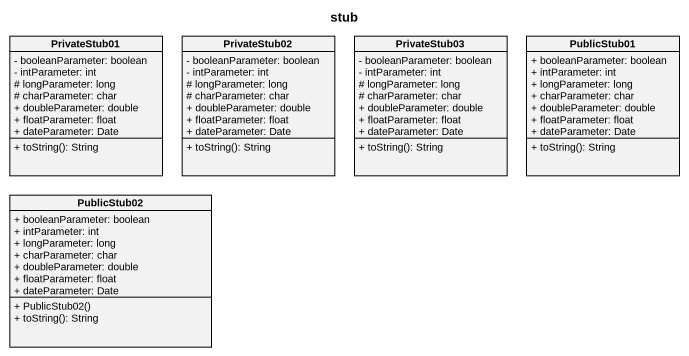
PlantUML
@startuml
title stub
hide circle
hide empty members
skinparam classAttributeIconSize 0
class PrivateStub01 {
  - booleanParameter: boolean
  - intParameter: int
  # longParameter: long
  # charParameter: char
  + doubleParameter: double
  + floatParameter: float
  + dateParameter: Date
  + toString(): String
}
class PrivateStub02 {
  - booleanParameter: boolean
  - intParameter: int
  # longParameter: long
  # charParameter: char
  + doubleParameter: double
  + floatParameter: float
  + dateParameter: Date
  + toString(): String
}
class PrivateStub03 {
  - booleanParameter: boolean
  - intParameter: int
  # longParameter: long
  # charParameter: char
  + doubleParameter: double
  + floatParameter: float
  + dateParameter: Date
  + toString(): String
}
class PublicStub01 {
  + booleanParameter: boolean
  + intParameter: int
  + longParameter: long
  + charParameter: char
  + doubleParameter: double
  + floatParameter: float
  + dateParameter: Date
  + toString(): String
}
class PublicStub02 {
  + booleanParameter: boolean
  + intParameter: int
  + longParameter: long
  + charParameter: char
  + doubleParameter: double
  + floatParameter: float
  + dateParameter: Date
  + PublicStub02()
  + toString(): String
}
@enduml
